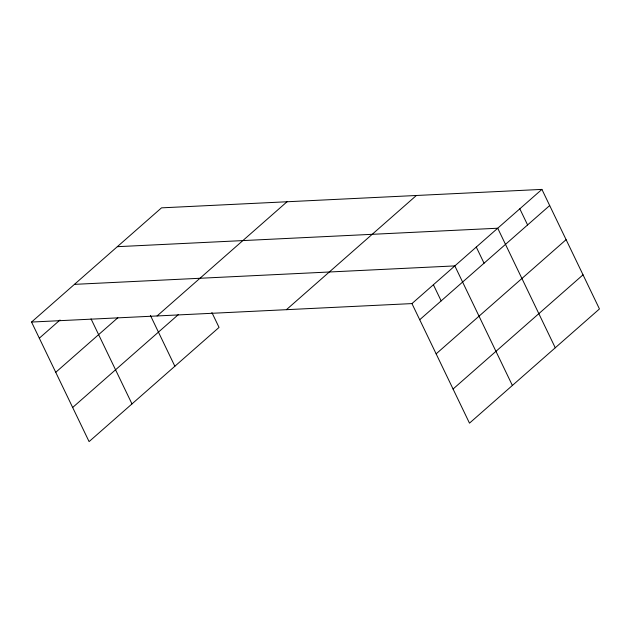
<?xml version="1.0" encoding="UTF-8"?>
<svg xmlns="http://www.w3.org/2000/svg" width="631" height="631" viewBox="0 0 631 631"><rect width="100%" height="100%" fill="white"/><g stroke="black" fill="none" stroke-linecap="round" stroke-linejoin="round"><path stroke-width="0.95" d="M31.55 322.047L161.512 207.851L541.911 189.395L599.45 308.953L469.488 423.149L411.948 303.59L31.55 322.047L89.089 441.605L219.052 327.41L211.89 312.534M39.319 338.184L60.024 319.996M55.741 372.314L117.855 317.74M157.08 315.957L287.042 201.762M72.668 407.476L178.321 314.64M286.419 309.679L416.381 195.492M411.948 303.59L541.911 189.395M419.718 319.728L549.68 205.54M436.139 353.857L566.102 239.67M453.066 389.019L583.028 274.824M117.327 246.682L497.725 228.225L555.264 347.784M74.434 284.36L454.833 265.903L512.38 385.462M519.818 208.806L527.587 224.951M476.279 247.06L484.048 263.206M433.394 284.747L441.164 300.884M150.399 315.405L174.866 366.24M91.045 318.876L131.974 403.919"/></g></svg>
